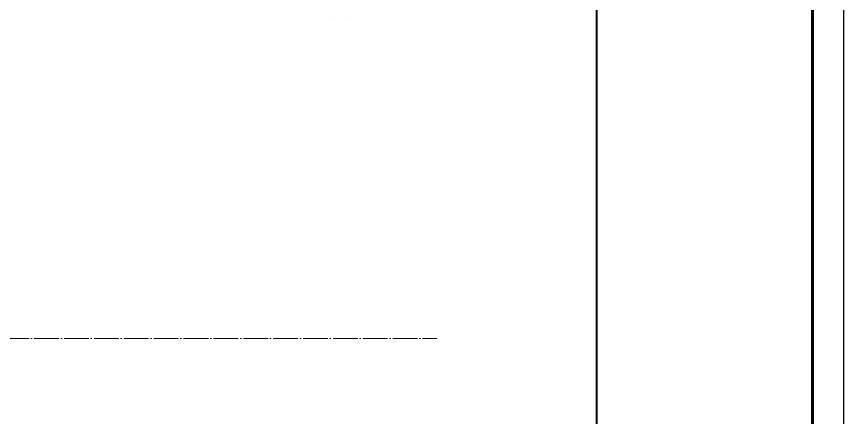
# Model space of a CAD drawing. Extents: x -518115 to 1124316, y -209821 to 1628073.
# Drawn here: x 842267 to 855664, y 804129 to 810626 of the extents above; entities that cross this region are included whole.
import ezdxf

# ---------------------------------------------------------------- set-up
doc = ezdxf.new("R2010")
doc.units = 0
doc.header["$LTSCALE"] = 1000
doc.header["$MEASUREMENT"] = 0
doc.linetypes.add('DOTE', pattern=[2.42, 2, -0.2, 0.02, -0.2])
doc.layers.add('DOTE', color=19, linetype='DOTE', lineweight=9)
doc.layers.add('立面-窗开启线', color=250, linetype='Continuous', lineweight=13)
doc.layers.add('yichutu', color=7, linetype='Continuous', true_color=0xffffff, plot=False)
doc.layers.add('图框', color=140, linetype='Continuous')

# ---------------------------------------------------------------- blocks, each defined once
blk = doc.blocks.new('yct-841-594-84100-59399.9999999999-100-1000.0')
at = {"layer": 'yichutu', "color": 7, "true_color": 0xffffff}
blk.add_lwpolyline([(0, 0), (0, 59400), (84100, 59400), (84100, 0)], close=True, dxfattribs=at)
blk = doc.blocks.new('A$C549D2611')
at = {"layer": '图框'}
blk.add_lwpolyline([(0, 0), (42050, 0), (42050, -29700), (0, -29700)], close=True, dxfattribs=at)
blk.add_lwpolyline([(0, 0), (42050, 0), (42050, -29700), (0, -29700)], close=True, dxfattribs=at)
at = {"layer": '图框', "const_width": 50}
blk.add_lwpolyline([(41550, -29200), (41550, -500), (1250, -500), (1250, -29200)], close=True, dxfattribs=at)
at = {"layer": '图框', "const_width": 35}
blk.add_lwpolyline([(38052, -29200), (38052, -500)], dxfattribs=at)

msp = doc.modelspace()

# ---------------------------------------------------------------- linework, layer by layer
at = {"layer": 'DOTE', "ltscale": 0.2}
msp.add_line((829486.1, 805410.2), (849078.4, 805410.2), dxfattribs=at)
msp.add_line((829486.1, 805410.2), (849078.4, 805410.2), dxfattribs=at)
at = {"layer": '立面-窗开启线', "color": 36, "ltscale": 0.5, "true_color": 0x88471b}
for p, q in [((847403.3, 810625.7), (847403.3, 810626.3)), ((847618.6, 810626.3), (847618.6, 810625.7))]:
    msp.add_line(p, q, dxfattribs=at)

# ---------------------------------------------------------------- block references
msp.add_blockref('A$C549D2611', (813614.1, 826573.7))
at = {"layer": 'yichutu', "xscale": 0.5, "yscale": 0.5, "zscale": 0.5}
msp.add_blockref('yct-841-594-84100-59399.9999999999-100-1000.0', (813614.1, 796873.7), dxfattribs=at)

doc.saveas('drawing.dxf')
